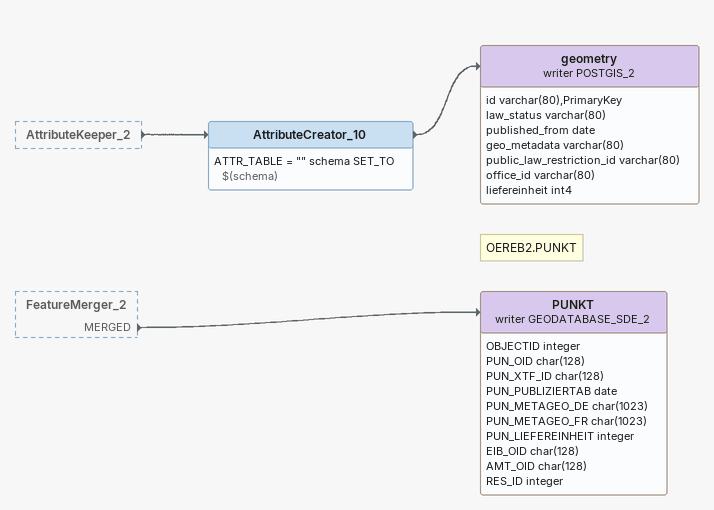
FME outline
AttributeKeeper_2 [outside]
    -> AttributeCreator_10
FeatureMerger_2 [outside]
    MERGED -> PUNKT (writer GEODATABASE_SDE_2)
AttributeCreator_10
    ATTR_TABLE = "" schema SET_TO $(schema)
    -> geometry (writer POSTGIS_2)
geometry (writer POSTGIS_2)
    attributes: id varchar(80),PrimaryKey, law_status varchar(80), published_from date, geo_metadata varchar(80), public_law_restriction_id varchar(80), office_id varchar(80), liefereinheit int4
Note: OEREB2.PUNKT
PUNKT (writer GEODATABASE_SDE_2)
    attributes: OBJECTID integer, PUN_OID char(128), PUN_XTF_ID char(128), PUN_PUBLIZIERTAB date, PUN_METAGEO_DE char(1023), PUN_METAGEO_FR char(1023), PUN_LIEFEREINHEIT integer, EIB_OID char(128), AMT_OID char(128), RES_ID integer
